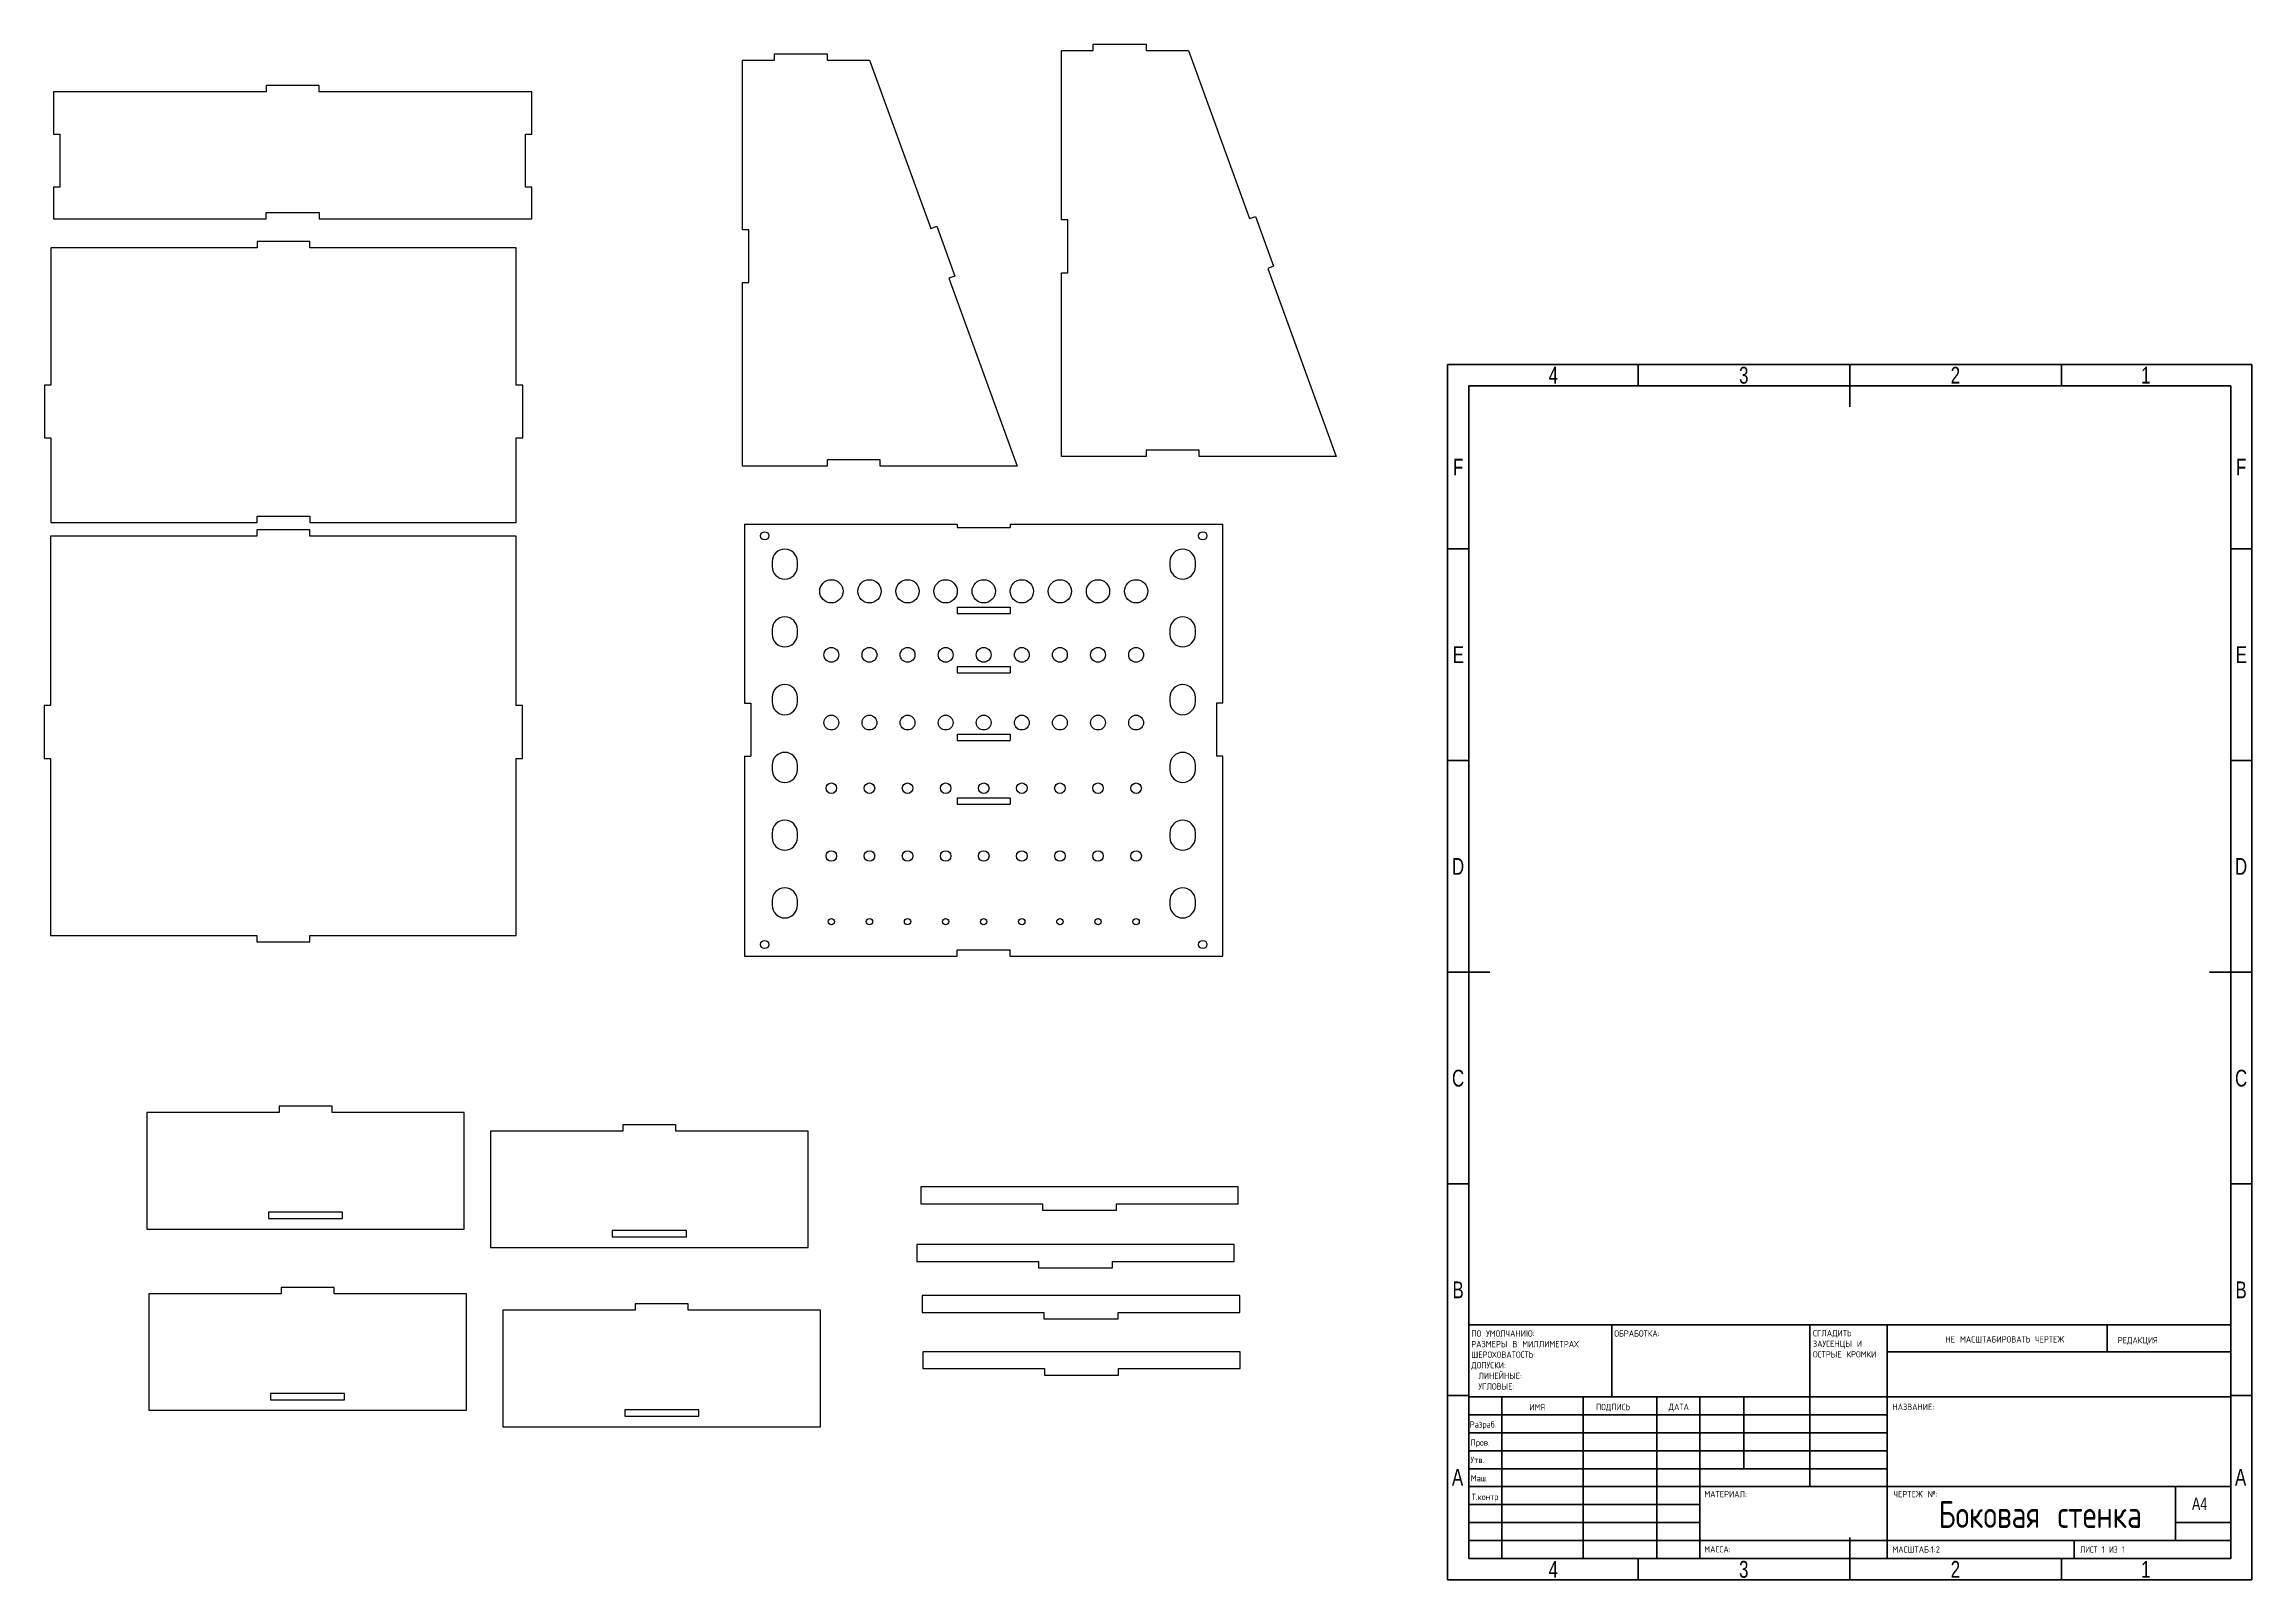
# Model space of a CAD drawing. Header units: millimetres. Extents: x -317 to 205, y 5 to 368.
import ezdxf

# ---------------------------------------------------------------- set-up
doc = ezdxf.new("R2010")
doc.units = ezdxf.units.MM
doc.styles.add('SLDTEXTSTYLE0', font='TXT', dxfattribs={"width": 0.75})
doc.styles.add('SLDTEXTSTYLE1', font='TXT', dxfattribs={"width": 0.75, "bigfont": 'bigfont'})
doc.styles.add('SLDTEXTSTYLE2', font='TXT', dxfattribs={"width": 0.681818, "bigfont": 'bigfont'})

# ---------------------------------------------------------------- blocks, each defined once
blk = doc.blocks.new('SW_NOTE_0')
at = {"color": 0, "linetype": 'Continuous', "lineweight": 0, "char_height": 1.5, "attachment_point": 1, "style": 'SLDTEXTSTYLE1'}
for s, insert in [('СГЛАДИТЬ', (0, 1.93)), ('ЗАУСЕНЦЫ И', (0, -0.57)), ('ОСТРЫЕ КРОМКИ', (0, -3.07))]:
    blk.add_mtext(s, dxfattribs=dict(at, insert=insert))
blk = doc.blocks.new('SW_NOTE_0_1')
at = {"color": 0, "linetype": 'Continuous', "lineweight": 0, "char_height": 1.5, "attachment_point": 1, "style": 'SLDTEXTSTYLE1'}
for s, insert in [('ПО УМОЛЧАНИЮ:', (0, 1.93)), ('РАЗМЕРЫ В МИЛЛИМЕТРАХ', (0, -0.57)), ('ШЕРОХОВАТОСТЬ:', (0, -3.07)), ('ДОПУСКИ:', (0, -5.57)), ('ЛИНЕЙНЫЕ:', (1.69, -8.07)), ('УГЛОВЫЕ:', (1.69, -10.57))]:
    blk.add_mtext(s, dxfattribs=dict(at, insert=insert))

msp = doc.modelspace()

# ---------------------------------------------------------------- linework, layer by layer
at = {"color": 7, "linetype": 'Continuous', "lineweight": 25}
for p, q in [((-144.07, 363.84), (-144.07, 365.34)), ((-144.07, 365.34), (-131.57, 365.34)), ((-131.57, 365.34), (-131.57, 363.84)), ((-76.24, 326.15), (-76.24, 366.15)), ((-76.24, 366.15), (-68.74, 366.15)), ((-68.74, 366.15), (-68.74, 367.65)), ((-68.74, 367.65), (-56.24, 367.65)), ((-56.24, 367.65), (-56.24, 366.15)), ((-56.24, 366.15), (-46.24, 366.15)), ((-46.24, 366.15), (-31.79, 326.45)), ((-151.57, 323.84), (-151.57, 363.84)), ((-151.57, 363.84), (-144.07, 363.84)), ((-131.57, 363.84), (-121.57, 363.84)), ((-121.57, 363.84), (-107.12, 324.14)), ((-264.14, 356.42), (-314.39, 356.42)), ((-314.39, 356.42), (-314.39, 346.42)), ((-264.14, 357.92), (-264.14, 356.42)), ((-251.64, 357.92), (-264.14, 357.92)), ((-251.64, 356.42), (-251.64, 357.92)), ((-201.39, 356.42), (-251.64, 356.42)), ((-201.39, 346.42), (-201.39, 356.42)), ((-314.39, 346.42), (-312.89, 346.42)), ((-312.89, 346.42), (-312.89, 333.92)), ((-202.89, 346.42), (-201.39, 346.42)), ((-202.89, 333.92), (-202.89, 346.42)), ((-314.39, 333.92), (-314.39, 326.42)), ((-312.89, 333.92), (-314.39, 333.92)), ((-201.39, 333.92), (-202.89, 333.92)), ((-201.39, 326.42), (-201.39, 333.92)), ((-314.39, 326.42), (-264.14, 326.42)), ((-264.14, 327.92), (-251.64, 327.92)), ((-264.14, 326.42), (-264.14, 327.92)), ((-251.64, 327.92), (-251.64, 326.42)), ((-251.64, 326.42), (-201.39, 326.42)), ((-150.07, 323.84), (-151.57, 323.84)), ((-150.07, 311.34), (-150.07, 323.84)), ((-107.12, 324.14), (-105.71, 324.65)), ((-105.71, 324.65), (-101.43, 312.9)), ((-74.74, 326.15), (-76.24, 326.15)), ((-74.74, 313.65), (-74.74, 326.15)), ((-31.79, 326.45), (-30.38, 326.96)), ((-30.38, 326.96), (-26.11, 315.22)), ((-266.29, 319.55), (-315.04, 319.55)), ((-315.04, 319.55), (-315.04, 287.16)), ((-266.29, 321.05), (-266.29, 319.55)), ((-253.79, 321.05), (-266.29, 321.05)), ((-253.79, 319.55), (-253.79, 321.05)), ((-205.04, 319.55), (-253.79, 319.55)), ((-205.04, 287.16), (-205.04, 319.55)), ((-76.24, 313.65), (-74.74, 313.65)), ((-76.24, 270.3), (-76.24, 313.65)), ((-26.11, 315.22), (-27.52, 314.7)), ((-27.52, 314.7), (-11.36, 270.3)), ((-151.57, 311.34), (-150.07, 311.34)), ((-151.57, 267.99), (-151.57, 311.34)), ((-101.43, 312.9), (-102.84, 312.39)), ((-102.84, 312.39), (-86.68, 267.99)), ((-316.54, 287.16), (-316.54, 274.66)), ((-315.04, 287.16), (-316.54, 287.16)), ((-203.54, 287.16), (-205.04, 287.16)), ((-203.54, 274.66), (-203.54, 287.16)), ((-316.54, 274.66), (-315.04, 274.66)), ((-315.04, 274.66), (-315.04, 254.66)), ((-205.04, 274.66), (-203.54, 274.66)), ((-205.04, 254.66), (-205.04, 274.66)), ((-43.74, 271.8), (-56.24, 271.8)), ((-56.24, 271.8), (-56.24, 270.3)), ((-43.74, 270.3), (-43.74, 271.8)), ((-131.57, 267.99), (-151.57, 267.99)), ((-119.07, 269.49), (-131.57, 269.49)), ((-131.57, 269.49), (-131.57, 267.99)), ((-119.07, 267.99), (-119.07, 269.49)), ((-86.68, 267.99), (-119.07, 267.99)), ((-56.24, 270.3), (-76.24, 270.3)), ((-11.36, 270.3), (-43.74, 270.3)), ((-266.29, 256.16), (-253.79, 256.16)), ((-266.29, 254.66), (-266.29, 256.16)), ((-253.79, 256.16), (-253.79, 254.66)), ((-266.35, 251.48), (-315.1, 251.48)), ((-315.1, 251.48), (-315.1, 211.48)), ((-315.04, 254.66), (-266.29, 254.66)), ((-266.35, 252.98), (-266.35, 251.48)), ((-253.85, 252.98), (-266.35, 252.98)), ((-253.85, 251.48), (-253.85, 252.98)), ((-205.1, 251.48), (-253.85, 251.48)), ((-253.79, 254.66), (-205.04, 254.66)), ((-205.1, 211.48), (-205.1, 251.48)), ((-151.11, 254.29), (-151.11, 212.04)), ((-151.11, 254.29), (-100.86, 254.29)), ((-100.86, 254.29), (-100.86, 253.54)), ((-100.86, 253.54), (-88.36, 253.54)), ((-88.36, 254.29), (-88.36, 253.54)), ((-88.36, 254.29), (-38.11, 254.29)), ((-38.11, 212.04), (-38.11, 254.29)), ((-144.61, 245.41), (-144.61, 244.31)), ((-138.61, 244.31), (-138.61, 245.41)), ((-50.61, 245.41), (-50.61, 244.31)), ((-44.61, 244.31), (-44.61, 245.41)), ((-100.86, 234.69), (-100.86, 233.19)), ((-100.86, 234.69), (-88.36, 234.69)), ((-100.86, 233.19), (-88.36, 233.19)), ((-88.36, 234.69), (-88.36, 233.19)), ((-144.61, 229.41), (-144.61, 228.31)), ((-138.61, 228.31), (-138.61, 229.41)), ((-50.61, 229.41), (-50.61, 228.31)), ((-44.61, 228.31), (-44.61, 229.41)), ((-100.86, 220.69), (-88.36, 220.69)), ((-100.86, 220.69), (-100.86, 219.19)), ((-100.86, 219.19), (-88.36, 219.19)), ((-88.36, 220.69), (-88.36, 219.19)), ((-316.6, 211.48), (-316.6, 198.98)), ((-315.1, 211.48), (-316.6, 211.48)), ((-203.6, 211.48), (-205.1, 211.48)), ((-203.6, 198.98), (-203.6, 211.48)), ((-151.11, 212.04), (-149.61, 212.04)), ((-149.61, 212.04), (-149.61, 199.54)), ((-144.61, 213.41), (-144.61, 212.31)), ((-138.61, 212.31), (-138.61, 213.41)), ((-50.61, 213.41), (-50.61, 212.31)), ((-44.61, 212.31), (-44.61, 213.41)), ((-38.11, 212.04), (-39.61, 212.04)), ((-39.61, 212.04), (-39.61, 199.54)), ((-100.86, 204.69), (-100.86, 203.19)), ((-100.86, 204.69), (-88.36, 204.69)), ((-88.36, 204.69), (-88.36, 203.19)), ((-316.6, 198.98), (-315.1, 198.98)), ((-315.1, 198.98), (-315.1, 157.13)), ((-205.1, 198.98), (-203.6, 198.98)), ((-205.1, 157.13), (-205.1, 198.98)), ((-151.11, 199.54), (-151.11, 152.29)), ((-151.11, 199.54), (-149.61, 199.54)), ((-100.86, 203.19), (-88.36, 203.19)), ((-38.11, 199.54), (-39.61, 199.54)), ((-38.11, 152.29), (-38.11, 199.54)), ((-144.61, 197.41), (-144.61, 196.31)), ((-138.61, 196.31), (-138.61, 197.41)), ((-50.61, 197.41), (-50.61, 196.31)), ((-44.61, 196.31), (-44.61, 197.41)), ((-100.86, 189.69), (-88.36, 189.69)), ((-100.86, 189.69), (-100.86, 188.19)), ((-100.86, 188.19), (-88.36, 188.19)), ((-88.36, 189.69), (-88.36, 188.19)), ((-144.61, 181.41), (-144.61, 180.31)), ((-138.61, 180.31), (-138.61, 181.41)), ((-50.61, 181.41), (-50.61, 180.31)), ((-44.61, 180.31), (-44.61, 181.41)), ((-144.61, 165.41), (-144.61, 164.31)), ((-138.61, 164.31), (-138.61, 165.41)), ((-50.61, 165.41), (-50.61, 164.31)), ((-44.61, 164.31), (-44.61, 165.41)), ((-315.1, 157.13), (-266.35, 157.13)), ((-266.35, 157.13), (-266.35, 155.63)), ((-253.85, 157.13), (-205.1, 157.13)), ((-253.85, 155.63), (-253.85, 157.13)), ((-266.35, 155.63), (-253.85, 155.63)), ((-151.11, 152.29), (-100.86, 152.29)), ((-100.86, 153.79), (-88.36, 153.79)), ((-100.86, 152.29), (-100.86, 153.79)), ((-88.36, 152.29), (-88.36, 153.79)), ((-88.36, 152.29), (-38.11, 152.29)), ((-261.09, 115.34), (-292.34, 115.34)), ((-292.34, 115.34), (-292.34, 87.84)), ((-261.09, 116.84), (-261.09, 115.34)), ((-248.59, 116.84), (-261.09, 116.84)), ((-248.59, 115.34), (-248.59, 116.84)), ((-217.34, 115.34), (-248.59, 115.34)), ((-217.34, 87.84), (-217.34, 115.34)), ((-179.86, 110.97), (-211.11, 110.97)), ((-211.11, 110.97), (-211.11, 83.47)), ((-179.86, 112.47), (-179.86, 110.97)), ((-167.36, 112.47), (-179.86, 112.47)), ((-167.36, 110.97), (-167.36, 112.47)), ((-136.11, 110.97), (-167.36, 110.97)), ((-136.11, 83.47), (-136.11, 110.97)), ((-34.46, 97.8), (-109.46, 97.8)), ((-109.46, 97.8), (-109.46, 93.8)), ((-34.46, 93.8), (-34.46, 97.8)), ((-246.09, 91.84), (-263.59, 91.84)), ((-263.59, 91.84), (-263.59, 90.34)), ((-263.59, 90.34), (-246.09, 90.34)), ((-246.09, 90.34), (-246.09, 91.84)), ((-109.46, 93.8), (-80.71, 93.8)), ((-80.71, 93.8), (-80.71, 92.3)), ((-80.71, 92.3), (-63.21, 92.3)), ((-63.21, 93.8), (-34.46, 93.8)), ((-63.21, 92.3), (-63.21, 93.8)), ((-292.34, 87.84), (-217.34, 87.84)), ((-211.11, 83.47), (-136.11, 83.47)), ((-164.86, 87.47), (-182.36, 87.47)), ((-182.36, 87.47), (-182.36, 85.97)), ((-182.36, 85.97), (-164.86, 85.97)), ((-164.86, 85.97), (-164.86, 87.47)), ((-35.43, 84.18), (-110.43, 84.18)), ((-110.43, 84.18), (-110.43, 80.18)), ((-35.43, 80.18), (-35.43, 84.18)), ((-110.43, 80.18), (-81.68, 80.18)), ((-81.68, 80.18), (-81.68, 78.68)), ((-81.68, 78.68), (-64.18, 78.68)), ((-64.18, 80.18), (-35.43, 80.18)), ((-64.18, 78.68), (-64.18, 80.18)), ((-260.6, 74.04), (-260.6, 72.54)), ((-248.1, 74.04), (-260.6, 74.04)), ((-248.1, 72.54), (-248.1, 74.04)), ((-260.6, 72.54), (-291.85, 72.54)), ((-291.85, 72.54), (-291.85, 45.04)), ((-216.85, 72.54), (-248.1, 72.54)), ((-216.85, 45.04), (-216.85, 72.54)), ((-176.94, 68.65), (-208.19, 68.65)), ((-208.19, 68.65), (-208.19, 41.15)), ((-176.94, 70.15), (-176.94, 68.65)), ((-164.44, 70.15), (-176.94, 70.15)), ((-164.44, 68.65), (-164.44, 70.15)), ((-133.19, 68.65), (-164.44, 68.65)), ((-133.19, 41.15), (-133.19, 68.65)), ((-34.13, 72.14), (-109.13, 72.14)), ((-109.13, 72.14), (-109.13, 68.14)), ((-109.13, 68.14), (-80.38, 68.14)), ((-80.38, 68.14), (-80.38, 66.64)), ((-62.88, 68.14), (-34.13, 68.14)), ((-62.88, 66.64), (-62.88, 68.14)), ((-34.13, 68.14), (-34.13, 72.14)), ((-80.38, 66.64), (-62.88, 66.64)), ((-34.03, 58.87), (-109.03, 58.87)), ((-109.03, 58.87), (-109.03, 54.87)), ((-34.03, 54.87), (-34.03, 58.87)), ((-109.03, 54.87), (-80.28, 54.87)), ((-80.28, 54.87), (-80.28, 53.37)), ((-80.28, 53.37), (-62.78, 53.37)), ((-62.78, 54.87), (-34.03, 54.87)), ((-62.78, 53.37), (-62.78, 54.87)), ((-245.6, 49.04), (-263.1, 49.04)), ((-263.1, 49.04), (-263.1, 47.54)), ((-263.1, 47.54), (-245.6, 47.54)), ((-245.6, 47.54), (-245.6, 49.04)), ((-291.85, 45.04), (-216.85, 45.04)), ((-161.94, 45.15), (-179.44, 45.15)), ((-179.44, 45.15), (-179.44, 43.65)), ((-179.44, 43.65), (-161.94, 43.65)), ((-161.94, 43.65), (-161.94, 45.15)), ((-208.19, 41.15), (-133.19, 41.15))]:
    msp.add_line(p, q, dxfattribs=at)
at = {"color": 7, "linetype": 'Continuous', "lineweight": 70}
for p, q in [((15, 5), (15, 292)), ((15, 292), (205, 292)), ((20, 10), (20, 287)), ((20, 287), (200, 287)), ((200, 287), (200, 10)), ((205, 292), (205, 5)), ((200, 10), (20, 10)), ((205, 5), (15, 5))]:
    msp.add_line(p, q, dxfattribs=at)
at = {"color": 7, "linetype": 'Continuous', "lineweight": 35}
for p, q in [((60, 287), (60, 292)), ((110, 292), (110, 282)), ((110, 287), (110, 292)), ((160, 287), (160, 292)), ((20, 248.5), (15, 248.5)), ((200, 248.5), (205, 248.5)), ((20, 198.5), (15, 198.5)), ((200, 198.5), (205, 198.5)), ((15, 148.5), (25, 148.5)), ((20, 148.5), (15, 148.5)), ((205, 148.5), (195, 148.5)), ((200, 148.5), (205, 148.5)), ((20, 98.5), (15, 98.5)), ((200, 98.5), (205, 98.5)), ((20, 48.5), (15, 48.5)), ((200, 48.5), (205, 48.5)), ((110, 5), (110, 15)), ((60, 10), (60, 5)), ((110, 10), (110, 5)), ((160, 10), (160, 5))]:
    msp.add_line(p, q, dxfattribs=at)
at = {"color": 7, "linetype": 'Continuous', "lineweight": 50}
for p, q in [((20, 65.25), (200, 65.25)), ((20, 65.25), (20, 10)), ((53.8, 48.25), (53.8, 65.25)), ((100.6, 65.25), (100.6, 27)), ((118.8, 65.25), (118.8, 10)), ((170.8, 58.88), (170.8, 65.25)), ((200, 58.88), (118.8, 58.88)), ((200, 48.25), (20, 48.25)), ((27.8, 48.25), (27.8, 10)), ((46.99, 48.25), (46.99, 10)), ((64.4, 48.25), (64.4, 10)), ((74.6, 10), (74.6, 48.25)), ((85, 31.25), (85, 48.25)), ((118.8, 44), (20, 44)), ((118.8, 39.75), (20, 39.75)), ((118.8, 35.5), (20, 35.5)), ((118.8, 31.25), (20, 31.25)), ((74.6, 27), (20, 27)), ((74.6, 27), (200, 27)), ((187, 14.25), (187, 27)), ((74.6, 22.75), (20, 22.75)), ((74.6, 18.5), (20, 18.5)), ((200, 18.5), (187, 18.5)), ((20, 14.25), (200, 14.25)), ((163, 10), (163, 14.25))]:
    msp.add_line(p, q, dxfattribs=at)
at = {"color": 7, "linetype": 'Continuous', "lineweight": 25}
for centre, radius in [((-146.36, 251.54), 0.975), ((-42.86, 251.54), 0.975), ((-130.61, 238.44), 2.75), ((-121.61, 238.44), 2.75), ((-112.61, 238.44), 2.75), ((-103.61, 238.44), 2.75), ((-94.61, 238.44), 2.75), ((-85.61, 238.44), 2.75), ((-76.61, 238.44), 2.75), ((-67.61, 238.44), 2.75), ((-58.61, 238.44), 2.75), ((-130.61, 223.44), 1.75), ((-121.61, 223.44), 1.75), ((-112.61, 223.44), 1.75), ((-103.61, 223.44), 1.75), ((-94.61, 223.44), 1.75), ((-85.61, 223.44), 1.75), ((-76.61, 223.44), 1.75), ((-67.61, 223.44), 1.75), ((-58.61, 223.44), 1.75), ((-130.61, 207.44), 1.75), ((-121.61, 207.44), 1.75), ((-112.61, 207.44), 1.75), ((-103.61, 207.44), 1.75), ((-94.61, 207.44), 1.75), ((-85.61, 207.44), 1.75), ((-76.61, 207.44), 1.75), ((-67.61, 207.44), 1.75), ((-58.61, 207.44), 1.75), ((-130.61, 191.94), 1.25), ((-121.61, 191.94), 1.25), ((-112.61, 191.94), 1.25), ((-103.61, 191.94), 1.25), ((-94.61, 191.94), 1.25), ((-85.61, 191.94), 1.25), ((-76.61, 191.94), 1.25), ((-67.61, 191.94), 1.25), ((-58.61, 191.94), 1.25), ((-130.61, 175.94), 1.25), ((-121.61, 175.94), 1.25), ((-112.61, 175.94), 1.25), ((-103.61, 175.94), 1.25), ((-94.61, 175.94), 1.25), ((-85.61, 175.94), 1.25), ((-76.61, 175.94), 1.25), ((-67.61, 175.94), 1.25), ((-58.61, 175.94), 1.25), ((-130.61, 160.44), 0.75), ((-121.61, 160.44), 0.75), ((-112.61, 160.44), 0.75), ((-103.61, 160.44), 0.75), ((-94.61, 160.44), 0.75), ((-85.61, 160.44), 0.75), ((-76.61, 160.44), 0.75), ((-67.61, 160.44), 0.75), ((-58.61, 160.44), 0.75), ((-146.36, 155.04), 0.975), ((-42.86, 155.04), 0.975)]:
    msp.add_circle(centre, radius, dxfattribs=at)
for centre, start, end in [((-141.61, 245.41), 0, 180), ((-47.61, 245.41), 0, 180), ((-141.61, 244.31), 180, 0), ((-47.61, 244.31), 180, 0), ((-141.61, 229.41), 0, 180), ((-47.61, 229.41), 0, 180), ((-141.61, 228.31), 180, 0), ((-47.61, 228.31), 180, 0), ((-141.61, 213.41), 0, 180), ((-47.61, 213.41), 0, 180), ((-141.61, 212.31), 180, 0), ((-47.61, 212.31), 180, 0), ((-141.61, 197.41), 0, 180), ((-47.61, 197.41), 0, 180), ((-141.61, 196.31), 180, 0), ((-47.61, 196.31), 180, 0), ((-141.61, 181.41), 0, 180), ((-47.61, 181.41), 0, 180), ((-141.61, 180.31), 180, 0), ((-47.61, 180.31), 180, 0), ((-141.61, 165.41), 0, 180), ((-47.61, 165.41), 0, 180), ((-141.61, 164.31), 180, 0), ((-47.61, 164.31), 180, 0)]:
    msp.add_arc(centre, 3, start, end, dxfattribs=at)

# ---------------------------------------------------------------- block references
at = {"color": 7, "linetype": 'Continuous', "lineweight": 0}
for name, p in [('SW_NOTE_0_1', (20.59, 61.99)), ('SW_NOTE_0', (101.31, 62.07))]:
    msp.add_blockref(name, p, dxfattribs=at)

# ---------------------------------------------------------------- texts
for s, insert, char_height, attachment_point, style in [('4', (39.96, 291.46), 3.97, 2, 'SLDTEXTSTYLE0'), ('3', (84.96, 291.46), 3.97, 2, 'SLDTEXTSTYLE0'), ('2', (134.96, 291.46), 3.97, 2, 'SLDTEXTSTYLE0'), ('1', (179.96, 291.46), 3.97, 2, 'SLDTEXTSTYLE0'), ('F', (17.46, 269.77), 3.97, 2, 'SLDTEXTSTYLE0'), ('F', (202.46, 269.77), 3.97, 2, 'SLDTEXTSTYLE0'), ('E', (17.51, 225.46), 3.97, 2, 'SLDTEXTSTYLE0'), ('E', (202.51, 225.46), 3.97, 2, 'SLDTEXTSTYLE0'), ('D', (17.45, 175.46), 3.97, 2, 'SLDTEXTSTYLE0'), ('D', (202.45, 175.46), 3.97, 2, 'SLDTEXTSTYLE0'), ('C', (17.46, 125.46), 3.97, 2, 'SLDTEXTSTYLE0'), ('C', (202.46, 125.46), 3.97, 2, 'SLDTEXTSTYLE0'), ('B', (17.47, 75.46), 3.97, 2, 'SLDTEXTSTYLE0'), ('B', (202.47, 75.46), 3.97, 2, 'SLDTEXTSTYLE0'), ('ОБРАБОТКА:', (54.37, 63.92), 1.5, 1, 'SLDTEXTSTYLE1'), ('НЕ МАСШТАБИРОВАТЬ ЧЕРТЕЖ', (132.61, 62.53), 1.5, 1, 'SLDTEXTSTYLE1'), ('РЕДАКЦИЯ', (173.33, 62.33), 1.5, 1, 'SLDTEXTSTYLE1'), ('Разраб.', (20.21, 42.43), 1.5, 1, 'SLDTEXTSTYLE1'), ('ИМЯ', (34.32, 46.5), 1.5, 1, 'SLDTEXTSTYLE1'), ('ПОДПИСЬ', (50.03, 46.56), 1.5, 1, 'SLDTEXTSTYLE1'), ('ДАТА', (67.21, 46.58), 1.5, 1, 'SLDTEXTSTYLE1'), ('НАЗВАНИЕ:', (120.07, 46.58), 1.5, 1, 'SLDTEXTSTYLE1'), ('Пров.', (20.41, 38.15), 1.5, 1, 'SLDTEXTSTYLE1'), ('Утв.', (20.4, 34.06), 1.5, 1, 'SLDTEXTSTYLE1'), ('A', (17.34, 31.21), 3.97, 2, 'SLDTEXTSTYLE0'), ('Маш.', (20.46, 29.73), 1.5, 1, 'SLDTEXTSTYLE1'), ('A', (202.34, 31.21), 3.97, 2, 'SLDTEXTSTYLE0'), ('Т.контр', (20.67, 25.35), 1.5, 1, 'SLDTEXTSTYLE1'), ('МАТЕРИАЛ:', (75.65, 25.99), 1.5, 1, 'SLDTEXTSTYLE1'), ('ЧЕРТЕЖ №:', (120.37, 25.99), 1.5, 1, 'SLDTEXTSTYLE1'), ('Боковая стенка', (154.99, 23.61), 6.35, 2, 'SLDTEXTSTYLE1'), ('A4', (190.87, 24.41), 2.91, 1, 'SLDTEXTSTYLE0'), ('МАССА:', (75.62, 12.95), 1.499, 1, 'SLDTEXTSTYLE1'), ('МАСШТАБ:1:2', (120.07, 12.9), 1.5, 1, 'SLDTEXTSTYLE1'), ('ЛИСТ 1 ИЗ 1', (164.48, 12.9), 1.5, 1, 'SLDTEXTSTYLE2'), ('4', (39.96, 9.46), 3.97, 2, 'SLDTEXTSTYLE0'), ('3', (84.96, 9.46), 3.97, 2, 'SLDTEXTSTYLE0'), ('2', (134.96, 9.46), 3.97, 2, 'SLDTEXTSTYLE0'), ('1', (179.96, 9.46), 3.97, 2, 'SLDTEXTSTYLE0')]:
    msp.add_mtext(s, dxfattribs=dict(at, insert=insert, char_height=char_height, attachment_point=attachment_point, style=style))

doc.saveas('drawing.dxf')
